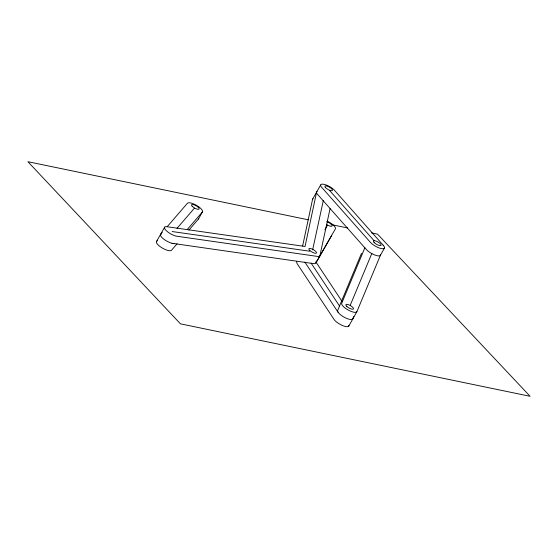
<?xml version="1.0" encoding="UTF-8"?>
<svg xmlns="http://www.w3.org/2000/svg" width="558" height="558" viewBox="0 0 558 558"><rect width="100%" height="100%" fill="white"/><g stroke="black" fill="none" stroke-linecap="round" stroke-linejoin="round"><path stroke-width="0.84" d="M296.633 261.688L296.989 263.46L333.998 319.371A8.677 2.741 29.4 0 0 342.898 325.698A8.677 2.741 29.4 0 0 348.855 325.328M302.624 245.994L312.557 199.318L320.634 185.005M316.595 192.147L305.038 246.462L166.647 226.667A8.677 2.741 29.4 0 0 166.054 230.454A8.677 2.741 29.4 0 0 176 236.111L317.223 256.387A8.677 2.741 29.4 0 0 319.929 255.613L330.078 208.615M312.64 249.907L323.34 200.378M316.253 261.109L315.891 262.79A8.677 2.741 29.4 0 1 313.184 263.564L171.955 243.281M364.904 247.682L341.684 303.329A8.677 2.741 29.4 0 0 348.227 310.046A8.677 2.741 29.4 0 0 356.897 311.664L380.444 255.222M350.284 305.114L371.844 253.437M352.851 318.841L353.849 316.456M177.102 243.769L171.487 250.277A8.677 2.741 29.4 0 1 162.462 248.136A8.677 2.741 29.4 0 1 156.463 241.628L160.502 234.458L162.19 232.505M160.641 234.269L164.68 227.099M188.904 230.098L198.453 219.029L202.498 211.852A8.677 2.741 29.4 0 0 196.493 205.344A8.677 2.741 29.4 0 0 187.467 203.203L167.247 226.646M380.403 255.299L384.448 248.129M348.771 326.095L356.897 311.664M324.868 229.784L327.427 225.32M315.988 262.825L331.368 236.02A8.677 2.741 29.4 0 0 331.466 235.26M156.463 241.628L157.586 240.324M177.026 228.341L194.372 208.253M187.328 229.436L202.498 211.852M172.115 231.528L309.697 251.219M308.49 219.852L27.9 161.701L180.429 323.828L530.1 396.299L377.571 234.172L371.6 232.937M332.366 224.804L347.718 227.985M329.429 190.299L374.02 240.651M341.956 301.285L316.184 262.351L335.407 228.843A8.677 2.741 29.4 0 0 327.218 221.177M311.12 263.118L339.48 305.958M304.877 262.1L338.043 312.201M317.035 191.575A8.677 2.741 29.4 0 0 317.321 194.114L366.564 249.754A8.677 2.741 29.4 0 0 375.604 255.299A8.677 2.741 29.4 0 0 380.458 254.42M326.932 221.756A4.338 1.367 29.4 0 1 332.094 225.809A4.338 1.367 29.4 0 1 326.646 224.476M352.893 318.151A8.677 2.741 29.4 0 1 345.067 317.676A8.677 2.741 29.4 0 1 337.646 310.506L361.193 254.057A8.677 2.741 29.4 0 1 361.724 253.541M312.557 199.318A8.677 2.741 29.4 0 1 312.996 198.746M173.97 243.588A8.677 2.741 29.4 0 1 163.703 239.096A8.677 2.741 29.4 0 1 161.395 233.893M198.536 218.262A8.677 2.741 29.4 0 1 198.453 219.029M383.151 245.178L334.116 189.866A8.677 2.741 29.4 0 0 324.093 184.356A8.677 2.741 29.4 0 0 321.359 186.944L370.61 242.577A8.677 2.741 29.4 0 0 381.309 248.589A8.677 2.741 29.4 0 0 383.151 245.178M374.146 242.514A4.338 1.367 29.4 0 0 380.772 245.527A4.338 1.367 29.4 0 0 376.936 241.447A4.338 1.367 29.4 0 0 374.146 242.514M325.558 187.641A4.338 1.367 29.4 0 0 332.177 190.655A4.338 1.367 29.4 0 0 328.341 186.581A4.338 1.367 29.4 0 0 325.558 187.641M346.79 306.37A4.338 1.367 29.4 0 0 353.319 309.076A4.338 1.367 29.4 0 0 348.973 304.905A4.338 1.367 29.4 0 0 346.79 306.37M309.781 250.458A4.338 1.367 29.4 0 0 316.309 253.165A4.338 1.367 29.4 0 0 311.964 248.994A4.338 1.367 29.4 0 0 309.781 250.458M192.196 206.237A4.338 1.367 29.4 0 0 198.815 209.25A4.338 1.367 29.4 0 0 194.986 205.177A4.338 1.367 29.4 0 0 192.196 206.237"/></g></svg>
